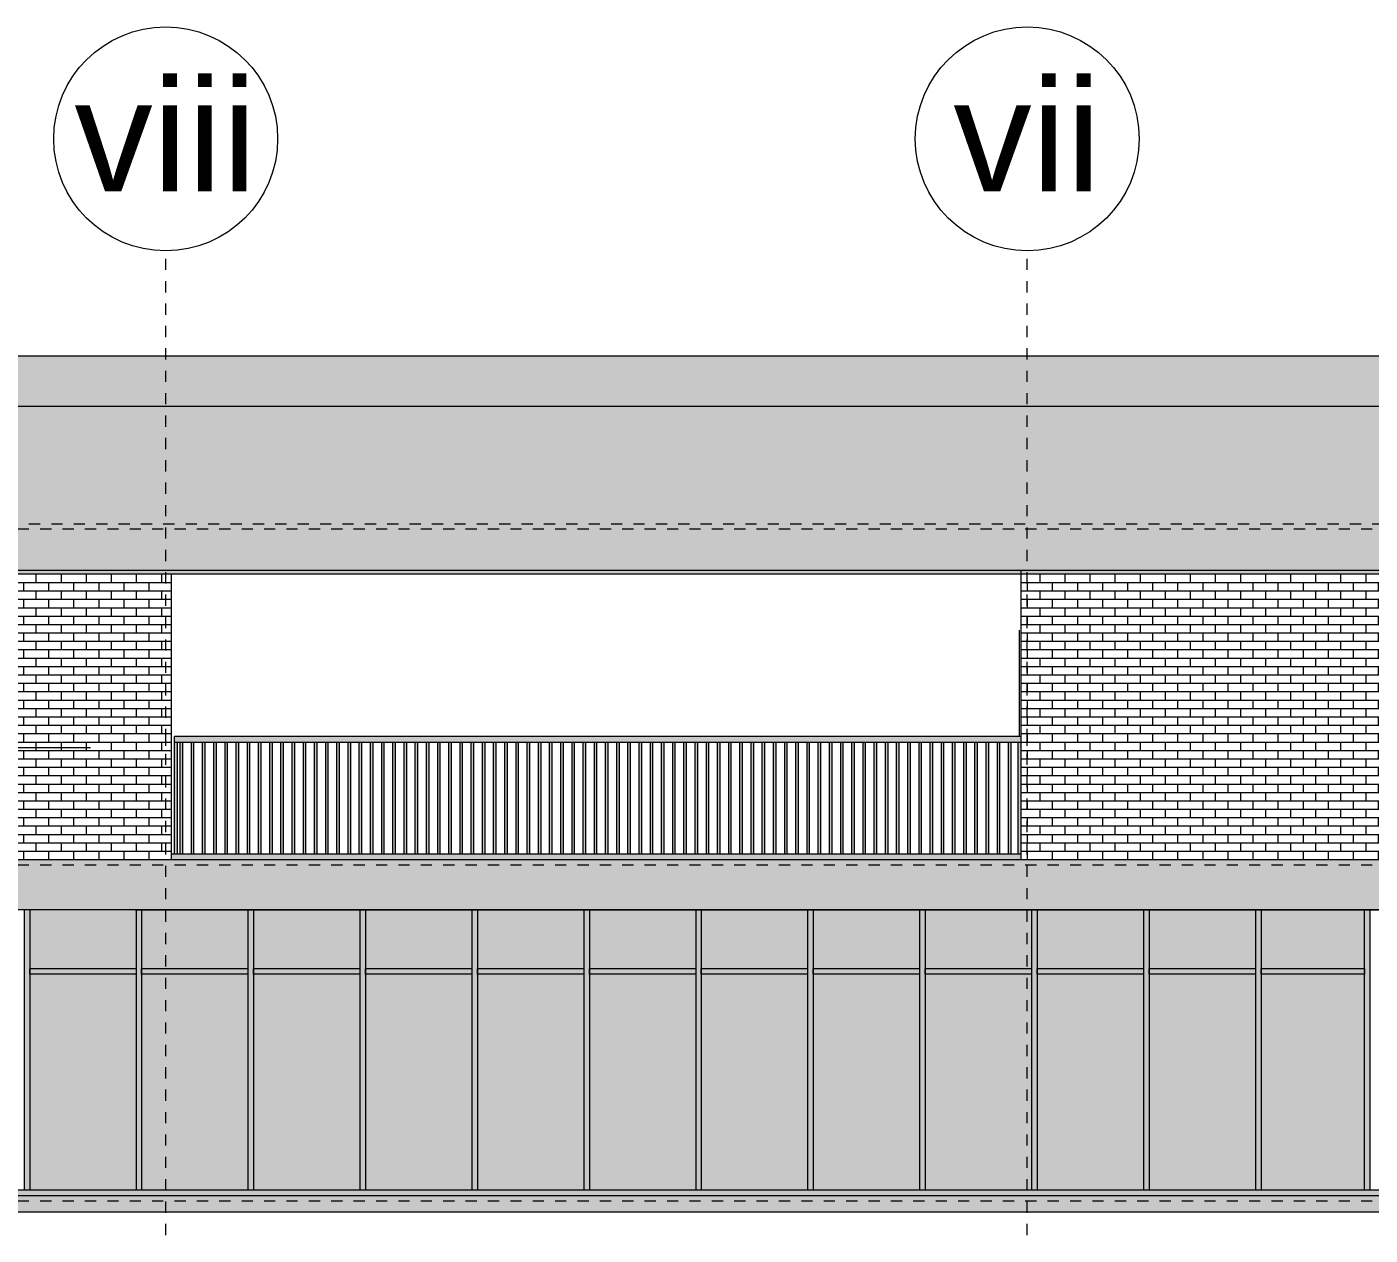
# Model space of a CAD drawing. Header units: metres. Extents: x 40 to 358, y -13 to 19.
# Drawn here: x 218.4 to 230.4, y -2.35 to 8.44 of the extents above; entities that cross this region are included whole.
import ezdxf

# ---------------------------------------------------------------- set-up
doc = ezdxf.new("R2010")
doc.units = ezdxf.units.M
doc.linetypes.add('Eje', pattern=[0.015, 0.003, -0.003, 0.006, -0.003])
doc.linetypes.add('LíneaDeRejilla', pattern=[0.021, 0.012, -0.003, 0.003, -0.003])
for name, color, linetype, lineweight in [('A-BRND', 11, 'Continuous', 5), ('A-DETL-3', 151, 'Continuous', 5), ('A-MURO', 113, 'Continuous', 9), ('A-MURO-ACHU', 111, 'Continuous', 9), ('A-PISO', 51, 'Continuous', 9), ('A-PISO-ACHU', 8, 'Continuous', 9), ('A-PUER', 31, 'Continuous', 5), ('A-PUER-VENT', 31, 'Continuous', 5), ('A-TEXT-NIVL', 51, 'Continuous', 5), ('A-VENT-CORT', 52, 'Continuous', 5), ('A-VENT-CORT-MARC', 51, 'Continuous', 5), ('S-REJI', 1, 'Continuous', 5), ('S-REJI-IDEN', 1, 'Continuous', 5)]:
    doc.layers.add(name, color=color, linetype=linetype, lineweight=lineweight)
doc.styles.add('Arial_1', font='arial.ttf', dxfattribs={"height": 1})
pattern_1 = [(0, (213.89344, 1), (0, 0.075), []), (90, (213.89344, 1), (-0.112, 0.075), [0.075, -0.075])]

# ---------------------------------------------------------------- blocks, each defined once
blk = doc.blocks.new('Railing - 20-1440445-Fachada Occidental-Via local')
at = {"layer": 'A-BRND'}
blk.add_hatch(color=256, dxfattribs=at).paths.add_polyline_path([(-56.255, 1.05), (-56.255, 2.05), (-56.275, 2.05), (-56.275, 1.05)], flags=0)
for p, q in [((-56.275, 1.05), (-56.275, 2.05)), ((-56.255, 2.05), (-56.255, 1.05))]:
    blk.add_line(p, q, dxfattribs=at)
blk = doc.blocks.new('Railing - 25-1014248-Fachada Occidental-Via local')
at = {"layer": 'A-BRND'}
blk.add_hatch(color=256, dxfattribs=at).paths.add_polyline_path([(-56.327, 1.05), (-56.302, 1.05), (-56.302, 2.05), (-56.327, 2.05)], flags=0)
for p, q in [((-56.327, 1.05), (-56.327, 2.05)), ((-56.302, 2.05), (-56.302, 1.05))]:
    blk.add_line(p, q, dxfattribs=at)
blk = doc.blocks.new('Railing - 25-V788-Fachada Occidental-Via local')
at = {"layer": 'A-BRND'}
blk.add_hatch(color=256, dxfattribs=at).paths.add_polyline_path([(-48.766, 1.05), (-48.766, 2.05), (-48.79, 2.05), (-48.79, 1.05)], flags=0)
blk.add_line((-48.79, 1.05), (-48.79, 2.05), dxfattribs=at)
blk = doc.blocks.new('Railing - Railing-1326940-Fachada Occidental-Via local')
for name, p in [('Railing - 25-1014248-Fachada Occidental-Via local', (0, 0)), ('Railing - 20-1440445-Fachada Occidental-Via local', (0, 0)), ('Railing - 20-1440445-Fachada Occidental-Via local', (0.1, 0)), ('Railing - 20-1440445-Fachada Occidental-Via local', (0.2, 0)), ('Railing - 20-1440445-Fachada Occidental-Via local', (0.3, 0)), ('Railing - 20-1440445-Fachada Occidental-Via local', (0.4, 0)), ('Railing - 20-1440445-Fachada Occidental-Via local', (0.5, 0)), ('Railing - 20-1440445-Fachada Occidental-Via local', (0.6, 0)), ('Railing - 20-1440445-Fachada Occidental-Via local', (0.7, 0)), ('Railing - 20-1440445-Fachada Occidental-Via local', (0.8, 0)), ('Railing - 20-1440445-Fachada Occidental-Via local', (0.9, 0)), ('Railing - 20-1440445-Fachada Occidental-Via local', (1, 0)), ('Railing - 20-1440445-Fachada Occidental-Via local', (1.1, 0)), ('Railing - 20-1440445-Fachada Occidental-Via local', (1.2, 0)), ('Railing - 20-1440445-Fachada Occidental-Via local', (1.3, 0)), ('Railing - 20-1440445-Fachada Occidental-Via local', (1.4, 0)), ('Railing - 20-1440445-Fachada Occidental-Via local', (1.5, 0)), ('Railing - 20-1440445-Fachada Occidental-Via local', (1.6, 0)), ('Railing - 20-1440445-Fachada Occidental-Via local', (1.7, 0)), ('Railing - 20-1440445-Fachada Occidental-Via local', (1.8, 0)), ('Railing - 20-1440445-Fachada Occidental-Via local', (1.9, 0)), ('Railing - 20-1440445-Fachada Occidental-Via local', (2, 0)), ('Railing - 20-1440445-Fachada Occidental-Via local', (2.1, 0)), ('Railing - 20-1440445-Fachada Occidental-Via local', (2.2, 0)), ('Railing - 20-1440445-Fachada Occidental-Via local', (2.3, 0)), ('Railing - 20-1440445-Fachada Occidental-Via local', (2.4, 0)), ('Railing - 20-1440445-Fachada Occidental-Via local', (2.5, 0)), ('Railing - 20-1440445-Fachada Occidental-Via local', (2.6, 0)), ('Railing - 20-1440445-Fachada Occidental-Via local', (2.7, 0)), ('Railing - 20-1440445-Fachada Occidental-Via local', (2.8, 0)), ('Railing - 20-1440445-Fachada Occidental-Via local', (2.9, 0)), ('Railing - 20-1440445-Fachada Occidental-Via local', (3, 0)), ('Railing - 20-1440445-Fachada Occidental-Via local', (3.1, 0)), ('Railing - 20-1440445-Fachada Occidental-Via local', (3.2, 0)), ('Railing - 20-1440445-Fachada Occidental-Via local', (3.3, 0)), ('Railing - 20-1440445-Fachada Occidental-Via local', (3.4, 0)), ('Railing - 20-1440445-Fachada Occidental-Via local', (3.5, 0)), ('Railing - 20-1440445-Fachada Occidental-Via local', (3.6, 0)), ('Railing - 20-1440445-Fachada Occidental-Via local', (3.7, 0)), ('Railing - 20-1440445-Fachada Occidental-Via local', (3.8, 0)), ('Railing - 20-1440445-Fachada Occidental-Via local', (3.9, 0)), ('Railing - 20-1440445-Fachada Occidental-Via local', (4, 0)), ('Railing - 20-1440445-Fachada Occidental-Via local', (4.1, 0)), ('Railing - 20-1440445-Fachada Occidental-Via local', (4.2, 0)), ('Railing - 20-1440445-Fachada Occidental-Via local', (4.3, 0)), ('Railing - 20-1440445-Fachada Occidental-Via local', (4.4, 0)), ('Railing - 20-1440445-Fachada Occidental-Via local', (4.5, 0)), ('Railing - 20-1440445-Fachada Occidental-Via local', (4.6, 0)), ('Railing - 20-1440445-Fachada Occidental-Via local', (4.7, 0)), ('Railing - 20-1440445-Fachada Occidental-Via local', (4.8, 0)), ('Railing - 20-1440445-Fachada Occidental-Via local', (4.9, 0)), ('Railing - 20-1440445-Fachada Occidental-Via local', (5, 0)), ('Railing - 20-1440445-Fachada Occidental-Via local', (5.1, 0)), ('Railing - 20-1440445-Fachada Occidental-Via local', (5.2, 0)), ('Railing - 20-1440445-Fachada Occidental-Via local', (5.3, 0)), ('Railing - 20-1440445-Fachada Occidental-Via local', (5.4, 0)), ('Railing - 20-1440445-Fachada Occidental-Via local', (5.5, 0)), ('Railing - 20-1440445-Fachada Occidental-Via local', (5.6, 0)), ('Railing - 20-1440445-Fachada Occidental-Via local', (5.7, 0)), ('Railing - 20-1440445-Fachada Occidental-Via local', (5.8, 0)), ('Railing - 20-1440445-Fachada Occidental-Via local', (5.9, 0)), ('Railing - 20-1440445-Fachada Occidental-Via local', (6, 0)), ('Railing - 20-1440445-Fachada Occidental-Via local', (6.1, 0)), ('Railing - 20-1440445-Fachada Occidental-Via local', (6.2, 0)), ('Railing - 20-1440445-Fachada Occidental-Via local', (6.3, 0)), ('Railing - 20-1440445-Fachada Occidental-Via local', (6.4, 0)), ('Railing - 20-1440445-Fachada Occidental-Via local', (6.5, 0)), ('Railing - 20-1440445-Fachada Occidental-Via local', (6.6, 0)), ('Railing - 20-1440445-Fachada Occidental-Via local', (6.7, 0)), ('Railing - 20-1440445-Fachada Occidental-Via local', (6.8, 0)), ('Railing - 20-1440445-Fachada Occidental-Via local', (6.9, 0)), ('Railing - 20-1440445-Fachada Occidental-Via local', (7, 0)), ('Railing - 20-1440445-Fachada Occidental-Via local', (7.1, 0)), ('Railing - 20-1440445-Fachada Occidental-Via local', (7.2, 0)), ('Railing - 20-1440445-Fachada Occidental-Via local', (7.3, 0)), ('Railing - 20-1440445-Fachada Occidental-Via local', (7.4, 0)), ('Railing - 25-V788-Fachada Occidental-Via local', (0, 0))]:
    blk.add_blockref(name, p)
blk = doc.blocks.new('Top Rail Type - Top Rail_Internal_-1327149-Fachada Occidental-Via local')
at = {"layer": 'A-BRND'}
blk.add_hatch(color=256, dxfattribs=at).paths.add_polyline_path([(-48.766, 2.05), (-48.766, 2.1), (-56.327, 2.1), (-56.327, 2.05), (-49.411, 2.05)], flags=0)
for p, q in [((-56.327, 2.05), (-56.327, 2.1)), ((-48.766, 2.1), (-56.327, 2.1)), ((-56.327, 2.05), (-48.766, 2.05))]:
    blk.add_line(p, q, dxfattribs=at)
blk = doc.blocks.new('Panel de sistema - Vidrio-10-1633849-Fachada Occidental-Via local')
at = {"layer": 'A-VENT-CORT'}
blk.add_hatch(color=256, dxfattribs=at).paths.add_polyline_path([(-45.695, -1.95), (-45.695, -0.025), (-46.62, -0.025), (-46.62, -1.95)], flags=0)
blk = doc.blocks.new('Panel de sistema - Vidrio-10-1633758-Fachada Occidental-Via local')
at = {"layer": 'A-VENT-CORT'}
blk.add_hatch(color=256, dxfattribs=at).paths.add_polyline_path([(-46.67, -1.95), (-46.67, -0.025), (-47.62, -0.025), (-47.62, -1.95), (-46.945, -1.95)], flags=0)
blk = doc.blocks.new('Panel de sistema - Vidrio-10-1633850-Fachada Occidental-Via local')
at = {"layer": 'A-VENT-CORT'}
blk.add_hatch(color=256, dxfattribs=at).paths.add_polyline_path([(-45.695, 0.025), (-45.695, 0.55), (-46.62, 0.55), (-46.62, 0.025)], flags=0)
blk = doc.blocks.new('Panel de sistema - Vidrio-10-1633759-Fachada Occidental-Via local')
at = {"layer": 'A-VENT-CORT'}
blk.add_hatch(color=256, dxfattribs=at).paths.add_polyline_path([(-47.62, 0.025), (-46.67, 0.025), (-46.67, 0.55), (-47.62, 0.55)], flags=0)
blk = doc.blocks.new('Montante rectangular - 50x150-1633745-Fachada Occidental-Via local')
at = {"layer": 'A-VENT-CORT-MARC'}
blk.add_hatch(color=256, dxfattribs=at).paths.add_polyline_path([(-67.62, 0), (-67.62, 0.55), (-67.67, 0.55), (-67.67, 0)], flags=0)
for p, q in [((-67.67, 0.55), (-67.67, 0)), ((-67.62, 0.55), (-67.62, 0))]:
    blk.add_line(p, q, dxfattribs=at)
blk = doc.blocks.new('Montante rectangular - 50x150-1633746-Fachada Occidental-Via local')
at = {"layer": 'A-VENT-CORT-MARC'}
blk.add_hatch(color=256, dxfattribs=at).paths.add_polyline_path([(-67.62, -1.95), (-67.62, 0), (-67.67, 0), (-67.67, -1.95)], flags=0)
for p, q in [((-67.67, 0), (-67.67, -1.95)), ((-67.62, 0), (-67.62, -1.95))]:
    blk.add_line(p, q, dxfattribs=at)
blk = doc.blocks.new('Montante rectangular - 50x150-1633851-Fachada Occidental-Via local')
at = {"layer": 'A-VENT-CORT-MARC'}
blk.add_hatch(color=256, dxfattribs=at).paths.add_polyline_path([(-45.645, -1.95), (-45.645, 0), (-45.695, 0), (-45.695, -1.95)], flags=0)
for p, q in [((-45.695, -1.95), (-45.695, 0)), ((-45.645, -1.95), (-45.645, 0))]:
    blk.add_line(p, q, dxfattribs=at)
blk = doc.blocks.new('Montante rectangular - 50x150-1633852-Fachada Occidental-Via local')
at = {"layer": 'A-VENT-CORT-MARC'}
blk.add_hatch(color=256, dxfattribs=at).paths.add_polyline_path([(-45.645, 0), (-45.645, 0.55), (-45.695, 0.55), (-45.695, 0)], flags=0)
for p, q in [((-45.695, 0), (-45.695, 0.55)), ((-45.645, 0), (-45.645, 0.55))]:
    blk.add_line(p, q, dxfattribs=at)
blk = doc.blocks.new('muro inclinado1 - muro inclinado-1370344-Fachada Occidental-Via local')
at = {"layer": 'A-MURO'}
blk.add_hatch(color=256, dxfattribs=at).paths.add_polyline_path([(-27.22, 3.582), (-27.032, 3.582), (-27.032, 5.05), (-78.528, 5.05), (-78.528, 3.582), (-29.685, 3.582)], flags=0)
for p, q in [((-78.528, 5.05), (-27.032, 5.05)), ((-27.032, 3.582), (-78.528, 3.582))]:
    blk.add_line(p, q, dxfattribs=at)
blk = doc.blocks.new('Montante rectangular - 50x150-1633748-Fachada Occidental-Via local')
at = {"layer": 'A-VENT-CORT-MARC'}
blk.add_hatch(color=256, dxfattribs=at).paths.add_polyline_path([(-66.67, -0.025), (-66.67, 0.025), (-67.62, 0.025), (-67.62, -0.025)], flags=0)
for p, q in [((-67.62, -0.025), (-67.62, 0.025)), ((-66.67, 0.025), (-67.62, 0.025)), ((-66.67, 0.025), (-66.67, -0.025)), ((-66.67, -0.025), (-67.62, -0.025))]:
    blk.add_line(p, q, dxfattribs=at)
blk = doc.blocks.new('Montante rectangular - 50x150-1633848-Fachada Occidental-Via local')
at = {"layer": 'A-VENT-CORT-MARC'}
blk.add_hatch(color=256, dxfattribs=at).paths.add_polyline_path([(-45.695, -0.025), (-45.695, 0.025), (-46.62, 0.025), (-46.62, -0.025)], flags=0)
for p, q in [((-46.62, -0.025), (-46.62, 0.025)), ((-45.695, 0.025), (-46.62, 0.025)), ((-45.695, 0.025), (-45.695, -0.025)), ((-45.695, -0.025), (-46.62, -0.025))]:
    blk.add_line(p, q, dxfattribs=at)
blk = doc.blocks.new('M_Door-Double-Sliding - 1800 x 2100mm-1735796-Fachada Occidental-Via local')
at = {"layer": 'A-PUER-VENT', "lineweight": 9}
blk.add_line((-48.781, 3.05), (-48.781, 2.1), dxfattribs=at)
blk = doc.blocks.new('Grid - 4mm-563819-Fachada Occidental-Via local')
at = {"layer": 'S-REJI-IDEN'}
blk.add_circle((-38.884, 7.438), 1, dxfattribs=at)

msp = doc.modelspace()

# ---------------------------------------------------------------- hatches: boundary and pattern name
at = {"layer": 'A-MURO'}
msp.add_hatch(color=256, dxfattribs=at).paths.add_polyline_path([(219.689, 1), (219.689, 1), (219.689, 1.002)], flags=0)
at = {"layer": 'A-MURO-ACHU', "lineweight": 5}
h = msp.add_hatch(dxfattribs=at)
h.set_pattern_fill('FP_10', color=256, style=0, pattern_type=2)
h.set_pattern_definition(pattern_1)
h.paths.add_polyline_path([(213.894, 1), (214.024, 1), (214.024, 3.55), (213.894, 3.55), (213.894, 2.598)], flags=0)
h.paths.add_polyline_path([(214.147, 1), (214.316, 1), (214.316, 3.55), (214.147, 3.55), (214.147, 2.598)], flags=0)
h.paths.add_polyline_path([(219.569, 1), (219.569, 3.55), (214.469, 3.55), (214.469, 1), (219.239, 1)], flags=0)
h = msp.add_hatch(dxfattribs=at)
h.set_pattern_fill('FP_10', color=256, style=0, pattern_type=2)
h.set_pattern_definition(pattern_1)
h.paths.add_polyline_path([(219.689, 1), (219.689, 3.55), (219.569, 3.55), (219.569, 1)], flags=0)
h = msp.add_hatch(dxfattribs=at)
h.set_pattern_fill('FP_11', color=256, style=0, pattern_type=2)
h.set_pattern_definition([(0, (227.34044, 1), (0, 0.075), []), (90, (227.34044, 1), (-0.112, 0.075), [0.075, -0.075])])
h.paths.add_polyline_path([(232.666, 1), (232.666, 3.55), (232.517, 3.55), (232.517, 1)], flags=0)
h.paths.add_polyline_path([(229.102, 1), (232.467, 1), (232.467, 3.55), (227.281, 3.55), (227.281, 1)], flags=0)
at = {"layer": 'A-PISO'}
for points in [[(227.281, 3.55), (249.015, 3.55), (249.015, 3.582), (227.281, 3.582)], [(197.069, 0.55), (249.465, 0.55), (249.465, 1), (197.069, 1), (197.069, 0.996)], [(224.17, 1), (227.281, 1), (227.281, 1.05), (219.689, 1.05), (219.689, 1), (221.705, 1)], [(253.758, -2.15), (257.104, -2.15), (257.104, -2), (215.339, -2), (215.339, -2.15), (251.293, -2.15)], [(215.465, -2), (252.915, -2), (252.915, -1.95), (215.465, -1.95)]]:
    msp.add_hatch(color=256, dxfattribs=at).paths.add_polyline_path(points, flags=0)
at = {"layer": 'A-PISO-ACHU'}
msp.add_hatch(color=256, dxfattribs=at).paths.add_polyline_path([(249.015, 5.05), (249.472, 5.05), (249.47, 5.5), (197.089, 5.5), (197.089, 5.05), (248.827, 5.05)], flags=0)
h = msp.add_hatch(color=256, dxfattribs=at)
h.paths.add_polyline_path([(227.281, 3.55), (227.281, 3.582), (209.569, 3.582), (209.569, 3.55), (219.239, 3.55)], flags=0)
h.paths.add_polyline_path([(198.036, 3.55), (209.371, 3.55), (209.371, 3.582), (197.519, 3.582), (197.519, 3.55), (197.901, 3.55)], flags=0)

# ---------------------------------------------------------------- linework, layer by layer
at = {"layer": 'A-DETL-3'}
for p, q in [((214.769, 2), (218.969, 2)), ((219.369, 0.55), (233.995, 0.55))]:
    msp.add_line(p, q, dxfattribs=at)
at = {"layer": 'A-MURO'}
for p, q in [((219.689, 3.55), (219.689, 1)), ((227.281, 3.55), (227.281, 1)), ((219.689, 3.1), (219.689, 3.1))]:
    msp.add_line(p, q, dxfattribs=at)
at = {"layer": 'A-PISO'}
for p, q in [((197.089, 5.5), (249.472, 5.5)), ((249.015, 3.55), (214.469, 3.55)), ((227.281, 3.582), (227.281, 3.55)), ((185.941, 1), (254.47, 1)), ((219.689, 1.05), (227.281, 1.05)), ((253.465, 0.55), (185.769, 0.55)), ((179.788, -2), (257.104, -2)), ((184.079, -1.95), (252.915, -1.95)), ((258.69, -2.15), (179.788, -2.15))]:
    msp.add_line(p, q, dxfattribs=at)
at = {"layer": 'A-TEXT-NIVL', "linetype": 'Eje'}
for p, q in [((181.82, 4), (257.02, 4)), ((257.02, 3.95), (181.82, 3.95)), ((178.58, 1), (257.02, 1)), ((257.02, 0.95), (181.82, 0.95)), ((178.58, -2), (257.02, -2)), ((257.02, -2.05), (181.82, -2.05))]:
    msp.add_line(p, q, dxfattribs=at)
at = {"layer": 'S-REJI', "linetype": 'LíneaDeRejilla'}
for p, q in [((219.641, 2.067), (219.641, 6.438)), ((227.338, 2.067), (227.338, 6.438)), ((219.641, 2.016), (219.641, 2.067)), ((227.338, 2.016), (227.338, 2.067)), ((219.641, -2.355), (219.641, 2.016)), ((227.338, -2.355), (227.338, 2.016))]:
    msp.add_line(p, q, dxfattribs=at)

# ---------------------------------------------------------------- block references
at = {"layer": 'A-BRND'}
for name in ['Top Rail Type - Top Rail_Internal_-1327149-Fachada Occidental-Via local', 'Railing - Railing-1326940-Fachada Occidental-Via local']:
    msp.add_blockref(name, (276.046, 0), dxfattribs=at)
at = {"layer": 'A-MURO'}
msp.add_blockref('muro inclinado1 - muro inclinado-1370344-Fachada Occidental-Via local', (276.046, 0), dxfattribs=at)
at = {"layer": 'A-PUER'}
msp.add_blockref('M_Door-Double-Sliding - 1800 x 2100mm-1735796-Fachada Occidental-Via local', (276.046, 0), dxfattribs=at)
at = {"layer": 'A-VENT-CORT'}
for name, p in [('Panel de sistema - Vidrio-10-1633759-Fachada Occidental-Via local', (266.046, 0)), ('Panel de sistema - Vidrio-10-1633759-Fachada Occidental-Via local', (267.046, 0)), ('Panel de sistema - Vidrio-10-1633759-Fachada Occidental-Via local', (268.046, 0)), ('Panel de sistema - Vidrio-10-1633759-Fachada Occidental-Via local', (269.046, 0)), ('Panel de sistema - Vidrio-10-1633759-Fachada Occidental-Via local', (270.046, 0)), ('Panel de sistema - Vidrio-10-1633759-Fachada Occidental-Via local', (271.046, 0)), ('Panel de sistema - Vidrio-10-1633759-Fachada Occidental-Via local', (272.046, 0)), ('Panel de sistema - Vidrio-10-1633759-Fachada Occidental-Via local', (273.046, 0)), ('Panel de sistema - Vidrio-10-1633759-Fachada Occidental-Via local', (274.046, 0)), ('Panel de sistema - Vidrio-10-1633759-Fachada Occidental-Via local', (275.046, 0)), ('Panel de sistema - Vidrio-10-1633759-Fachada Occidental-Via local', (276.046, 0)), ('Panel de sistema - Vidrio-10-1633850-Fachada Occidental-Via local', (276.046, 0)), ('Panel de sistema - Vidrio-10-1633758-Fachada Occidental-Via local', (266.046, 0)), ('Panel de sistema - Vidrio-10-1633758-Fachada Occidental-Via local', (267.046, 0)), ('Panel de sistema - Vidrio-10-1633758-Fachada Occidental-Via local', (268.046, 0)), ('Panel de sistema - Vidrio-10-1633758-Fachada Occidental-Via local', (269.046, 0)), ('Panel de sistema - Vidrio-10-1633758-Fachada Occidental-Via local', (270.046, 0)), ('Panel de sistema - Vidrio-10-1633758-Fachada Occidental-Via local', (271.046, 0)), ('Panel de sistema - Vidrio-10-1633758-Fachada Occidental-Via local', (272.046, 0)), ('Panel de sistema - Vidrio-10-1633758-Fachada Occidental-Via local', (273.046, 0)), ('Panel de sistema - Vidrio-10-1633758-Fachada Occidental-Via local', (274.046, 0)), ('Panel de sistema - Vidrio-10-1633758-Fachada Occidental-Via local', (275.046, 0)), ('Panel de sistema - Vidrio-10-1633758-Fachada Occidental-Via local', (276.046, 0)), ('Panel de sistema - Vidrio-10-1633849-Fachada Occidental-Via local', (276.046, 0))]:
    msp.add_blockref(name, p, dxfattribs=at)
at = {"layer": 'A-VENT-CORT-MARC'}
for name, p in [('Montante rectangular - 50x150-1633745-Fachada Occidental-Via local', (286.046, 0)), ('Montante rectangular - 50x150-1633745-Fachada Occidental-Via local', (287.046, 0)), ('Montante rectangular - 50x150-1633745-Fachada Occidental-Via local', (288.046, 0)), ('Montante rectangular - 50x150-1633745-Fachada Occidental-Via local', (289.046, 0)), ('Montante rectangular - 50x150-1633745-Fachada Occidental-Via local', (290.046, 0)), ('Montante rectangular - 50x150-1633745-Fachada Occidental-Via local', (291.046, 0)), ('Montante rectangular - 50x150-1633745-Fachada Occidental-Via local', (292.046, 0)), ('Montante rectangular - 50x150-1633745-Fachada Occidental-Via local', (293.046, 0)), ('Montante rectangular - 50x150-1633745-Fachada Occidental-Via local', (294.046, 0)), ('Montante rectangular - 50x150-1633745-Fachada Occidental-Via local', (295.046, 0)), ('Montante rectangular - 50x150-1633745-Fachada Occidental-Via local', (296.046, 0)), ('Montante rectangular - 50x150-1633745-Fachada Occidental-Via local', (297.046, 0)), ('Montante rectangular - 50x150-1633852-Fachada Occidental-Via local', (276.046, 0)), ('Montante rectangular - 50x150-1633746-Fachada Occidental-Via local', (286.046, 0)), ('Montante rectangular - 50x150-1633748-Fachada Occidental-Via local', (286.046, 0)), ('Montante rectangular - 50x150-1633746-Fachada Occidental-Via local', (287.046, 0)), ('Montante rectangular - 50x150-1633748-Fachada Occidental-Via local', (287.046, 0)), ('Montante rectangular - 50x150-1633746-Fachada Occidental-Via local', (288.046, 0)), ('Montante rectangular - 50x150-1633748-Fachada Occidental-Via local', (288.046, 0)), ('Montante rectangular - 50x150-1633746-Fachada Occidental-Via local', (289.046, 0)), ('Montante rectangular - 50x150-1633748-Fachada Occidental-Via local', (289.046, 0)), ('Montante rectangular - 50x150-1633746-Fachada Occidental-Via local', (290.046, 0)), ('Montante rectangular - 50x150-1633748-Fachada Occidental-Via local', (290.046, 0)), ('Montante rectangular - 50x150-1633746-Fachada Occidental-Via local', (291.046, 0)), ('Montante rectangular - 50x150-1633748-Fachada Occidental-Via local', (291.046, 0)), ('Montante rectangular - 50x150-1633746-Fachada Occidental-Via local', (292.046, 0)), ('Montante rectangular - 50x150-1633748-Fachada Occidental-Via local', (292.046, 0)), ('Montante rectangular - 50x150-1633746-Fachada Occidental-Via local', (293.046, 0)), ('Montante rectangular - 50x150-1633748-Fachada Occidental-Via local', (293.046, 0)), ('Montante rectangular - 50x150-1633746-Fachada Occidental-Via local', (294.046, 0)), ('Montante rectangular - 50x150-1633748-Fachada Occidental-Via local', (294.046, 0)), ('Montante rectangular - 50x150-1633746-Fachada Occidental-Via local', (295.046, 0)), ('Montante rectangular - 50x150-1633748-Fachada Occidental-Via local', (295.046, 0)), ('Montante rectangular - 50x150-1633746-Fachada Occidental-Via local', (296.046, 0)), ('Montante rectangular - 50x150-1633748-Fachada Occidental-Via local', (296.046, 0)), ('Montante rectangular - 50x150-1633746-Fachada Occidental-Via local', (297.046, 0)), ('Montante rectangular - 50x150-1633848-Fachada Occidental-Via local', (276.046, 0)), ('Montante rectangular - 50x150-1633851-Fachada Occidental-Via local', (276.046, 0))]:
    msp.add_blockref(name, p, dxfattribs=at)
at = {"layer": 'S-REJI-IDEN'}
for p in [(258.525, 0), (266.222, 0)]:
    msp.add_blockref('Grid - 4mm-563819-Fachada Occidental-Via local', p, dxfattribs=at)

# ---------------------------------------------------------------- texts
at = {"layer": 'S-REJI-IDEN', "char_height": 1, "attachment_point": 2, "line_spacing_factor": 0.941778, "style": 'Arial_1'}
for s, insert, width in [('viii', (219.641, 7.969), 1.94657), ('vii', (227.338, 7.969), 1.5793)]:
    msp.add_mtext(s, dxfattribs=dict(at, insert=insert, width=width))

doc.saveas('drawing.dxf')
